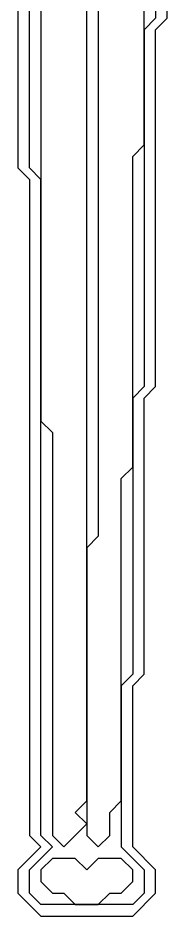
# Model space of a CAD drawing. Extents: x 1.99 to 8.01, y 0.51 to 9.28.
# Drawn here: x 5.897 to 6.279, y 0.515 to 2.81 of the extents above; entities that cross this region are included whole.
import ezdxf

# ---------------------------------------------------------------- set-up
doc = ezdxf.new("R2010")
doc.units = 0
doc.layers.get('0').update_dxf_attribs({"linetype": 'CONTINUOUS'})

msp = doc.modelspace()

# ---------------------------------------------------------------- linework, layer by layer
for points in [[(5.9559, 3.3971), (5.9559, 1.7794), (5.9853, 1.75), (5.9853, 0.7206), (6.0147, 0.6912), (6.0735, 0.75), (6.0441, 0.7794), (6.0735, 0.8088), (6.0735, 3.0735)], [(5.9559, 3.3971), (5.9559, 1.7794), (5.9853, 1.75), (5.9853, 0.7206), (6.0147, 0.6912), (6.0735, 0.75), (6.0441, 0.7794), (6.0735, 0.8088), (6.0735, 3.0735)], [(5.9559, 3.3971), (5.9559, 1.7794), (5.9853, 1.75), (5.9853, 0.7206), (6.0147, 0.6912), (6.0735, 0.75), (6.0441, 0.7794), (6.0735, 0.8088), (6.0735, 3.0735)], [(5.9559, 3.3971), (5.9559, 1.7794), (5.9853, 1.75), (5.9853, 0.7206), (6.0147, 0.6912), (6.0735, 0.75), (6.0441, 0.7794), (6.0735, 0.8088), (6.0735, 3.0735)], [(5.8971, 3.3088), (5.8971, 2.4265), (5.9265, 2.3971), (5.9265, 0.7206), (5.9559, 0.6912), (5.8971, 0.6324), (5.8971, 0.5735), (5.9559, 0.5147), (6.1912, 0.5147), (6.25, 0.5735), (6.25, 0.6324), (6.1912, 0.6912), (6.1912, 1.1029), (6.2206, 1.1324), (6.2206, 1.8382), (6.25, 1.8676), (6.25, 2.7794), (6.2794, 2.8088), (6.2794, 3.3088)], [(5.8971, 3.3088), (5.8971, 2.4265), (5.9265, 2.3971), (5.9265, 0.7206), (5.9559, 0.6912), (5.8971, 0.6324), (5.8971, 0.5735), (5.9559, 0.5147), (6.1912, 0.5147), (6.25, 0.5735), (6.25, 0.6324), (6.1912, 0.6912), (6.1912, 1.1029), (6.2206, 1.1324), (6.2206, 1.8382), (6.25, 1.8676), (6.25, 2.7794), (6.2794, 2.8088), (6.2794, 3.3088)], [(5.8971, 3.3088), (5.8971, 2.4265), (5.9265, 2.3971), (5.9265, 0.7206), (5.9559, 0.6912), (5.8971, 0.6324), (5.8971, 0.5735), (5.9559, 0.5147), (6.1912, 0.5147), (6.25, 0.5735), (6.25, 0.6324), (6.1912, 0.6912), (6.1912, 1.1029), (6.2206, 1.1324), (6.2206, 1.8382), (6.25, 1.8676), (6.25, 2.7794), (6.2794, 2.8088), (6.2794, 3.3088)], [(5.8971, 3.3088), (5.8971, 2.4265), (5.9265, 2.3971), (5.9265, 0.7206), (5.9559, 0.6912), (5.8971, 0.6324), (5.8971, 0.5735), (5.9559, 0.5147), (6.1912, 0.5147), (6.25, 0.5735), (6.25, 0.6324), (6.1912, 0.6912), (6.1912, 1.1029), (6.2206, 1.1324), (6.2206, 1.8382), (6.25, 1.8676), (6.25, 2.7794), (6.2794, 2.8088), (6.2794, 3.3088)], [(6.25, 3.3088), (6.25, 2.8088), (6.2206, 2.7794), (6.2206, 1.8676), (6.1912, 1.8382), (6.1912, 1.1324), (6.1618, 1.1029), (6.1618, 0.6912), (6.2206, 0.6324), (6.2206, 0.5735), (6.1912, 0.5441), (5.9559, 0.5441), (5.9265, 0.5735), (5.9265, 0.6324), (5.9853, 0.6912), (5.9559, 0.7206), (5.9559, 2.3971), (5.9265, 2.4265), (5.9265, 3.3088)], [(6.25, 3.3088), (6.25, 2.8088), (6.2206, 2.7794), (6.2206, 1.8676), (6.1912, 1.8382), (6.1912, 1.1324), (6.1618, 1.1029), (6.1618, 0.6912), (6.2206, 0.6324), (6.2206, 0.5735), (6.1912, 0.5441), (5.9559, 0.5441), (5.9265, 0.5735), (5.9265, 0.6324), (5.9853, 0.6912), (5.9559, 0.7206), (5.9559, 2.3971), (5.9265, 2.4265), (5.9265, 3.3088)], [(6.25, 3.3088), (6.25, 2.8088), (6.2206, 2.7794), (6.2206, 1.8676), (6.1912, 1.8382), (6.1912, 1.1324), (6.1618, 1.1029), (6.1618, 0.6912), (6.2206, 0.6324), (6.2206, 0.5735), (6.1912, 0.5441), (5.9559, 0.5441), (5.9265, 0.5735), (5.9265, 0.6324), (5.9853, 0.6912), (5.9559, 0.7206), (5.9559, 2.3971), (5.9265, 2.4265), (5.9265, 3.3088)], [(6.25, 3.3088), (6.25, 2.8088), (6.2206, 2.7794), (6.2206, 1.8676), (6.1912, 1.8382), (6.1912, 1.1324), (6.1618, 1.1029), (6.1618, 0.6912), (6.2206, 0.6324), (6.2206, 0.5735), (6.1912, 0.5441), (5.9559, 0.5441), (5.9265, 0.5735), (5.9265, 0.6324), (5.9853, 0.6912), (5.9559, 0.7206), (5.9559, 2.3971), (5.9265, 2.4265), (5.9265, 3.3088)], [(6.1029, 3.2206), (6.1029, 1.4853), (6.0735, 1.4559), (6.0735, 0.7206), (6.1029, 0.6912), (6.1324, 0.7206), (6.1324, 0.7794), (6.1618, 0.8088), (6.1618, 1.6324), (6.1912, 1.6618), (6.1912, 2.4559), (6.2206, 2.4853), (6.2206, 3.3088)], [(6.1029, 3.2206), (6.1029, 1.4853), (6.0735, 1.4559), (6.0735, 0.7206), (6.1029, 0.6912), (6.1324, 0.7206), (6.1324, 0.7794), (6.1618, 0.8088), (6.1618, 1.6324), (6.1912, 1.6618), (6.1912, 2.4559), (6.2206, 2.4853), (6.2206, 3.3088)], [(6.1029, 3.2206), (6.1029, 1.4853), (6.0735, 1.4559), (6.0735, 0.7206), (6.1029, 0.6912), (6.1324, 0.7206), (6.1324, 0.7794), (6.1618, 0.8088), (6.1618, 1.6324), (6.1912, 1.6618), (6.1912, 2.4559), (6.2206, 2.4853), (6.2206, 3.3088)], [(6.1029, 3.2206), (6.1029, 1.4853), (6.0735, 1.4559), (6.0735, 0.7206), (6.1029, 0.6912), (6.1324, 0.7206), (6.1324, 0.7794), (6.1618, 0.8088), (6.1618, 1.6324), (6.1912, 1.6618), (6.1912, 2.4559), (6.2206, 2.4853), (6.2206, 3.3088)]]:
    msp.add_lwpolyline(points)
msp.add_lwpolyline([(6.0735, 0.6324), (6.0441, 0.6618), (5.9853, 0.6618), (5.9559, 0.6324), (5.9559, 0.6029), (5.9853, 0.5735), (6.0147, 0.5735), (6.0441, 0.5441), (6.1029, 0.5441), (6.1324, 0.5735), (6.1618, 0.5735), (6.1912, 0.6029), (6.1912, 0.6324), (6.1618, 0.6618), (6.1029, 0.6618), (6.0735, 0.6324)], close=True)
msp.add_lwpolyline([(6.0735, 0.6324), (6.0441, 0.6618), (5.9853, 0.6618), (5.9559, 0.6324), (5.9559, 0.6029), (5.9853, 0.5735), (6.0147, 0.5735), (6.0441, 0.5441), (6.1029, 0.5441), (6.1324, 0.5735), (6.1618, 0.5735), (6.1912, 0.6029), (6.1912, 0.6324), (6.1618, 0.6618), (6.1029, 0.6618), (6.0735, 0.6324)], close=True)
msp.add_lwpolyline([(6.0735, 0.6324), (6.0441, 0.6618), (5.9853, 0.6618), (5.9559, 0.6324), (5.9559, 0.6029), (5.9853, 0.5735), (6.0147, 0.5735), (6.0441, 0.5441), (6.1029, 0.5441), (6.1324, 0.5735), (6.1618, 0.5735), (6.1912, 0.6029), (6.1912, 0.6324), (6.1618, 0.6618), (6.1029, 0.6618), (6.0735, 0.6324)], close=True)
msp.add_lwpolyline([(6.0735, 0.6324), (6.0441, 0.6618), (5.9853, 0.6618), (5.9559, 0.6324), (5.9559, 0.6029), (5.9853, 0.5735), (6.0147, 0.5735), (6.0441, 0.5441), (6.1029, 0.5441), (6.1324, 0.5735), (6.1618, 0.5735), (6.1912, 0.6029), (6.1912, 0.6324), (6.1618, 0.6618), (6.1029, 0.6618), (6.0735, 0.6324)], close=True)

doc.saveas('drawing.dxf')
